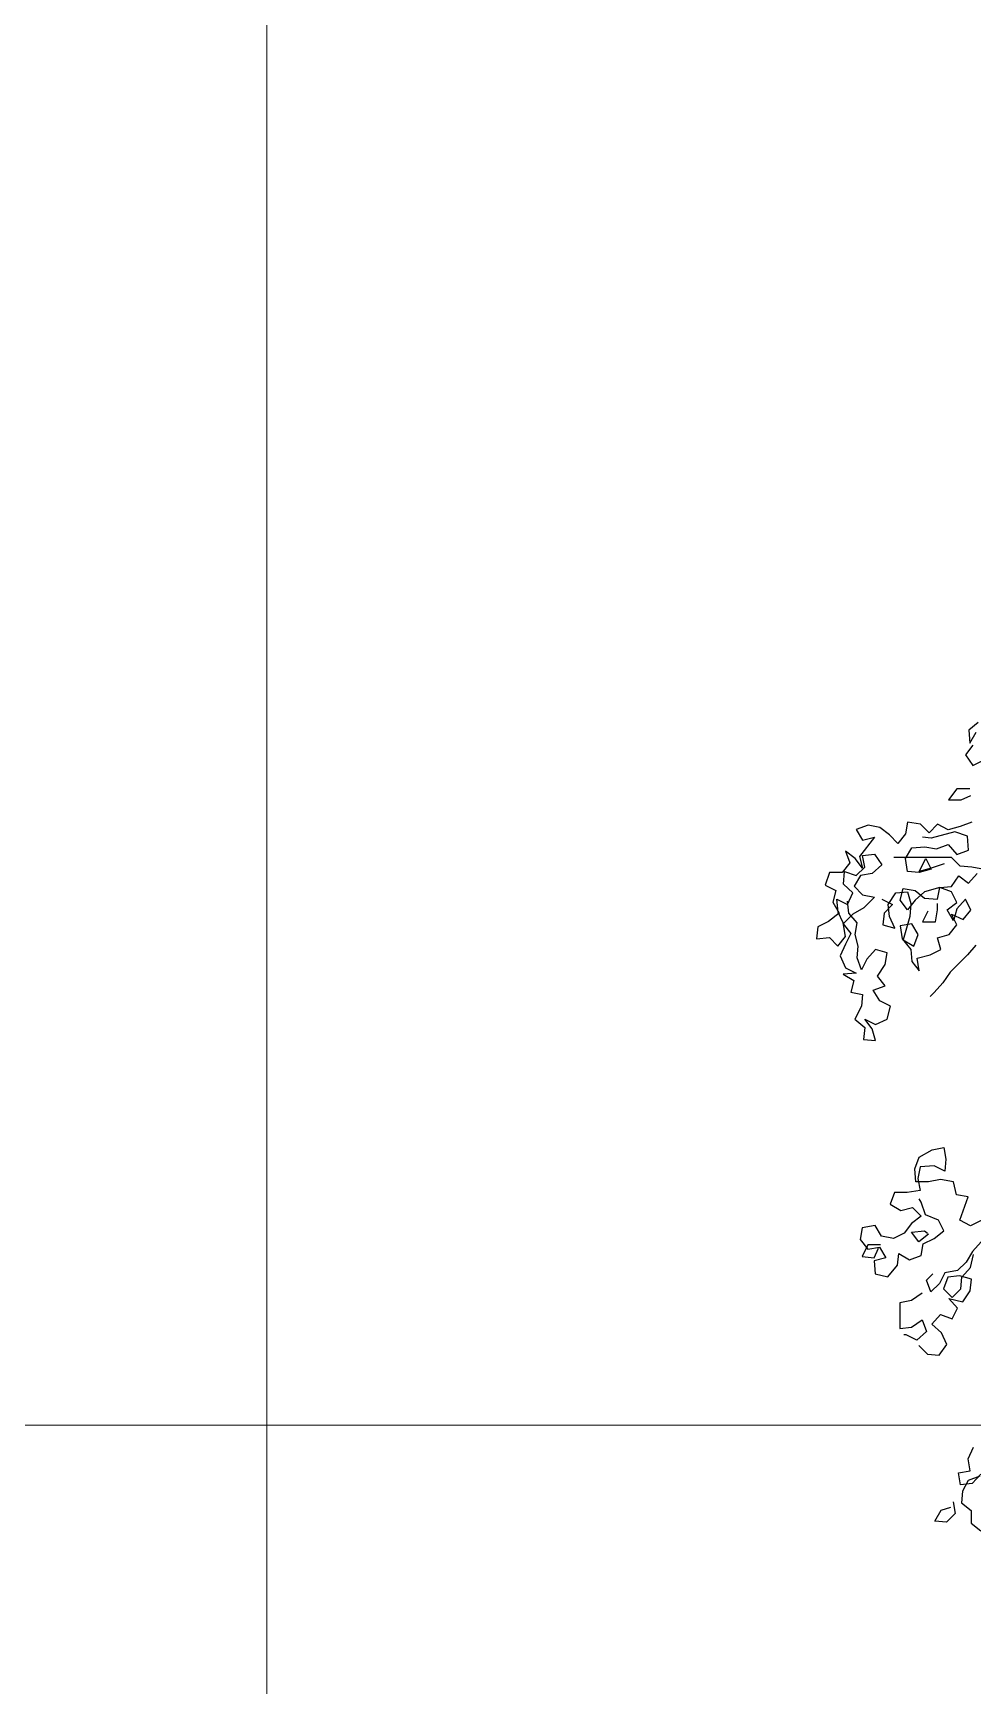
# Model space of a CAD drawing. Header units: millimetres. Extents: x 684983 to 685377, y 990360 to 990509.
# Drawn here: x 685183.662 to 685184.929, y 990437.687 to 990439.913 of the extents above; entities that cross this region are included whole.
import ezdxf

# ---------------------------------------------------------------- set-up
doc = ezdxf.new("R2010")
doc.units = ezdxf.units.MM
doc.layers.add('grid', color=8, linetype='Continuous', lineweight=9)
doc.layers.add('TEAK', color=7, linetype='Continuous')

# ---------------------------------------------------------------- blocks, each defined once
blk = doc.blocks.new('A$C25655A80')
at = {"color": 62}
for p, q in [((-0.7002, 1.7368), (-0.7088, 1.73)), ((-0.7088, 1.73), (-0.7079, 1.7185)), ((-0.7079, 1.7185), (-0.7021, 1.7281)), ((-0.705, 1.7166), (-0.7117, 1.7079)), ((-0.7117, 1.7079), (-0.705, 1.6983)), ((-0.705, 1.6983), (-0.6954, 1.7031)), ((-0.7194, 1.6772), (-0.7271, 1.6676)), ((-0.7271, 1.6676), (-0.7156, 1.6676)), ((-0.7079, 1.6772), (-0.7194, 1.6772)), ((-0.7156, 1.6676), (-0.7069, 1.6714)), ((-0.7993, 1.6446), (-0.8098, 1.6407)), ((-0.8098, 1.6407), (-0.8041, 1.6311)), ((-0.7935, 1.634), (-0.807, 1.6167)), ((-0.8041, 1.6311), (-0.7935, 1.634)), ((-0.7887, 1.6426), (-0.7993, 1.6446)), ((-0.78, 1.6359), (-0.7887, 1.6426)), ((-0.7724, 1.6282), (-0.78, 1.6359)), ((-0.7656, 1.6368), (-0.7724, 1.6282)), ((-0.7637, 1.6474), (-0.7656, 1.6368)), ((-0.7522, 1.6455), (-0.7637, 1.6474)), ((-0.7445, 1.6378), (-0.7522, 1.6455)), ((-0.7426, 1.633), (-0.7502, 1.6339)), ((-0.7368, 1.6455), (-0.7445, 1.6378)), ((-0.7214, 1.6387), (-0.7426, 1.633)), ((-0.7272, 1.6406), (-0.7368, 1.6455)), ((-0.7166, 1.6435), (-0.7272, 1.6406)), ((-0.7099, 1.6349), (-0.7214, 1.6387)), ((-0.706, 1.6474), (-0.7166, 1.6435)), ((-0.7089, 1.6224), (-0.7099, 1.6349)), ((-0.8195, 1.6215), (-0.8156, 1.6109)), ((-0.8108, 1.6148), (-0.8195, 1.6215)), ((-0.8041, 1.6176), (-0.7935, 1.6186)), ((-0.7935, 1.6186), (-0.7868, 1.609)), ((-0.7656, 1.6147), (-0.7599, 1.6243)), ((-0.7599, 1.6243), (-0.7483, 1.6253)), ((-0.7483, 1.6253), (-0.7378, 1.6234)), ((-0.7378, 1.6234), (-0.7272, 1.6272)), ((-0.7272, 1.6272), (-0.7195, 1.6185)), ((-0.7195, 1.6185), (-0.7089, 1.6224)), ((-0.8156, 1.6109), (-0.8224, 1.6023)), ((-0.8041, 1.6061), (-0.8108, 1.6148)), ((-0.8099, 1.5994), (-0.8022, 1.6071)), ((-0.807, 1.6167), (-0.8041, 1.6061)), ((-0.8022, 1.6071), (-0.8041, 1.6176)), ((-0.7868, 1.609), (-0.7955, 1.6013)), ((-0.7243, 1.6157), (-0.7762, 1.6157)), ((-0.7637, 1.6032), (-0.7656, 1.6147)), ((-0.7532, 1.6032), (-0.7474, 1.6147)), ((-0.7426, 1.6061), (-0.7532, 1.6032)), ((-0.7426, 1.6051), (-0.7532, 1.6022)), ((-0.7474, 1.6147), (-0.7426, 1.6051)), ((-0.731, 1.6099), (-0.7426, 1.6061)), ((-0.7166, 1.608), (-0.7243, 1.6157)), ((-0.706, 1.607), (-0.7166, 1.608)), ((-0.6945, 1.605), (-0.706, 1.607)), ((-0.8339, 1.6023), (-0.8378, 1.5908)), ((-0.8378, 1.5908), (-0.8282, 1.5859)), ((-0.8224, 1.6023), (-0.8339, 1.6023)), ((-0.8214, 1.5917), (-0.8204, 1.6032)), ((-0.8128, 1.584), (-0.8214, 1.5917)), ((-0.8204, 1.6032), (-0.8099, 1.5994)), ((-0.806, 1.5994), (-0.8118, 1.5898)), ((-0.8118, 1.5898), (-0.8041, 1.5821)), ((-0.7955, 1.6013), (-0.806, 1.5994)), ((-0.7532, 1.6022), (-0.7637, 1.6032)), ((-0.7349, 1.5887), (-0.7484, 1.5849)), ((-0.7368, 1.5782), (-0.7349, 1.5887)), ((-0.7349, 1.5887), (-0.7243, 1.5897)), ((-0.7243, 1.5849), (-0.7349, 1.5887)), ((-0.7243, 1.5897), (-0.7176, 1.5993)), ((-0.7176, 1.5993), (-0.7089, 1.5926)), ((-0.7089, 1.5926), (-0.7012, 1.6012)), ((-0.8282, 1.5859), (-0.831, 1.5754)), ((-0.831, 1.5754), (-0.8253, 1.5658)), ((-0.8272, 1.5783), (-0.8176, 1.5734)), ((-0.8262, 1.5667), (-0.8272, 1.5783)), ((-0.8176, 1.5734), (-0.8128, 1.584)), ((-0.8166, 1.5657), (-0.8176, 1.5763)), ((-0.8041, 1.5821), (-0.7936, 1.5801)), ((-0.7936, 1.5801), (-0.8032, 1.5705)), ((-0.7868, 1.5782), (-0.7772, 1.5734)), ((-0.7811, 1.5734), (-0.7743, 1.584)), ((-0.7743, 1.584), (-0.7637, 1.5849)), ((-0.7705, 1.5772), (-0.7676, 1.5878)), ((-0.7638, 1.5686), (-0.7705, 1.5772)), ((-0.7676, 1.5878), (-0.757, 1.5859)), ((-0.757, 1.5772), (-0.7638, 1.5686)), ((-0.7637, 1.5849), (-0.7609, 1.5743)), ((-0.7609, 1.5743), (-0.7618, 1.5628)), ((-0.757, 1.5859), (-0.7484, 1.5791)), ((-0.7484, 1.5849), (-0.757, 1.5772)), ((-0.7484, 1.5791), (-0.7368, 1.5782)), ((-0.7368, 1.5686), (-0.7368, 1.5743)), ((-0.7282, 1.5686), (-0.7195, 1.5753)), ((-0.7195, 1.5753), (-0.7243, 1.5849)), ((-0.7118, 1.5781), (-0.7195, 1.5695)), ((-0.707, 1.5685), (-0.7118, 1.5781)), ((-0.8253, 1.5658), (-0.8349, 1.5581)), ((-0.8215, 1.5571), (-0.8262, 1.5667)), ((-0.8128, 1.5648), (-0.8215, 1.5561)), ((-0.809, 1.5571), (-0.8166, 1.5657)), ((-0.8032, 1.5705), (-0.8128, 1.5648)), ((-0.7849, 1.5657), (-0.7859, 1.5551)), ((-0.7772, 1.5734), (-0.7849, 1.5657)), ((-0.7801, 1.5628), (-0.7811, 1.5734)), ((-0.7753, 1.5523), (-0.7801, 1.5628)), ((-0.7618, 1.5628), (-0.7676, 1.5417)), ((-0.7455, 1.5676), (-0.7503, 1.558)), ((-0.7388, 1.558), (-0.7368, 1.5686)), ((-0.7224, 1.5589), (-0.7282, 1.5686)), ((-0.7244, 1.5647), (-0.7138, 1.5599)), ((-0.7196, 1.5551), (-0.7244, 1.5647)), ((-0.7195, 1.5695), (-0.7224, 1.5589)), ((-0.7138, 1.5599), (-0.707, 1.5685)), ((-0.8445, 1.5533), (-0.8455, 1.5427)), ((-0.8349, 1.5581), (-0.8445, 1.5533)), ((-0.8263, 1.536), (-0.8195, 1.5446)), ((-0.8215, 1.5561), (-0.8147, 1.5475)), ((-0.8195, 1.5446), (-0.8215, 1.5571)), ((-0.8147, 1.5475), (-0.8195, 1.5379)), ((-0.8109, 1.5465), (-0.809, 1.5571)), ((-0.808, 1.5359), (-0.8109, 1.5465)), ((-0.7859, 1.5551), (-0.7753, 1.5523)), ((-0.7599, 1.5561), (-0.7705, 1.5542)), ((-0.7705, 1.5542), (-0.7686, 1.5426)), ((-0.7542, 1.5465), (-0.7599, 1.5561)), ((-0.758, 1.5359), (-0.7542, 1.5465)), ((-0.7503, 1.558), (-0.7388, 1.558)), ((-0.7369, 1.5436), (-0.7263, 1.5464)), ((-0.7263, 1.5464), (-0.7196, 1.5551)), ((-0.8455, 1.5427), (-0.834, 1.5437)), ((-0.834, 1.5437), (-0.8263, 1.536)), ((-0.8195, 1.5379), (-0.8244, 1.5273)), ((-0.809, 1.5254), (-0.808, 1.5359)), ((-0.7926, 1.533), (-0.8003, 1.5244)), ((-0.7821, 1.5301), (-0.7926, 1.533)), ((-0.784, 1.5196), (-0.7821, 1.5301)), ((-0.7686, 1.5426), (-0.7609, 1.533)), ((-0.7676, 1.5417), (-0.758, 1.5359)), ((-0.7609, 1.533), (-0.76, 1.5224)), ((-0.7436, 1.5282), (-0.734, 1.533)), ((-0.734, 1.533), (-0.7369, 1.5436)), ((-0.7023, 1.5368), (-0.71, 1.5282)), ((-0.8244, 1.5273), (-0.8196, 1.5167)), ((-0.8196, 1.5167), (-0.81, 1.5119)), ((-0.8051, 1.5148), (-0.809, 1.5254)), ((-0.8003, 1.5244), (-0.8051, 1.5148)), ((-0.7907, 1.509), (-0.784, 1.5196)), ((-0.76, 1.5224), (-0.7532, 1.5138)), ((-0.7551, 1.5253), (-0.7436, 1.5282)), ((-0.7532, 1.5138), (-0.7551, 1.5253)), ((-0.71, 1.5282), (-0.7254, 1.5128)), ((-0.81, 1.5119), (-0.8215, 1.511)), ((-0.8215, 1.511), (-0.8119, 1.5052)), ((-0.8119, 1.5052), (-0.8148, 1.4946)), ((-0.7946, 1.4965), (-0.784, 1.5003)), ((-0.784, 1.5003), (-0.7907, 1.509)), ((-0.7321, 1.5032), (-0.7398, 1.4945)), ((-0.7254, 1.5128), (-0.7321, 1.5032)), ((-0.8148, 1.4946), (-0.8042, 1.4927)), ((-0.8042, 1.4927), (-0.8052, 1.4821)), ((-0.7888, 1.4869), (-0.7946, 1.4965)), ((-0.7792, 1.4821), (-0.7888, 1.4869)), ((-0.7398, 1.4945), (-0.7436, 1.4907)), ((-0.8052, 1.4821), (-0.811, 1.4706)), ((-0.811, 1.4706), (-0.8023, 1.4629)), ((-0.8023, 1.4706), (-0.7927, 1.4657)), ((-0.7956, 1.4619), (-0.8023, 1.4706)), ((-0.7927, 1.4657), (-0.7821, 1.4705)), ((-0.7821, 1.4705), (-0.7792, 1.4821)), ((-0.8023, 1.4629), (-0.8033, 1.4523)), ((-0.7927, 1.4513), (-0.7956, 1.4619)), ((-0.8033, 1.4523), (-0.7927, 1.4513)), ((-0.7534, 1.3465), (-0.7418, 1.3532)), ((-0.7418, 1.3532), (-0.7313, 1.3551)), ((-0.7313, 1.3551), (-0.7294, 1.3446)), ((-0.7572, 1.3359), (-0.7534, 1.3465)), ((-0.7524, 1.3379), (-0.7544, 1.3273)), ((-0.7399, 1.3388), (-0.7524, 1.3379)), ((-0.7303, 1.334), (-0.7399, 1.3388)), ((-0.7294, 1.3446), (-0.7303, 1.334)), ((-0.7563, 1.3244), (-0.7572, 1.3359)), ((-0.7448, 1.3244), (-0.7563, 1.3244)), ((-0.7544, 1.3273), (-0.7525, 1.3167)), ((-0.7342, 1.3263), (-0.7448, 1.3244)), ((-0.7226, 1.3244), (-0.7342, 1.3263)), ((-0.7198, 1.3128), (-0.7226, 1.3244)), ((-0.7755, 1.3148), (-0.7794, 1.3042)), ((-0.764, 1.3148), (-0.7755, 1.3148)), ((-0.7525, 1.3167), (-0.764, 1.3148)), ((-0.7515, 1.3061), (-0.7534, 1.309)), ((-0.7092, 1.3109), (-0.7198, 1.3128)), ((-0.7169, 1.2898), (-0.7092, 1.3109)), ((-0.7794, 1.3042), (-0.7698, 1.2985)), ((-0.7698, 1.2985), (-0.7592, 1.3013)), ((-0.7515, 1.2936), (-0.7602, 1.2869)), ((-0.7592, 1.3013), (-0.7515, 1.2936)), ((-0.7477, 1.2946), (-0.7515, 1.3061)), ((-0.7361, 1.2898), (-0.7477, 1.2946)), ((-0.8044, 1.2831), (-0.8063, 1.2725)), ((-0.7929, 1.285), (-0.8044, 1.2831)), ((-0.7871, 1.2754), (-0.7929, 1.285)), ((-0.7669, 1.2783), (-0.7765, 1.2735)), ((-0.7602, 1.2869), (-0.7669, 1.2783)), ((-0.7602, 1.2792), (-0.7486, 1.2802)), ((-0.7535, 1.2706), (-0.7602, 1.2792)), ((-0.7448, 1.2773), (-0.7535, 1.2706)), ((-0.7486, 1.2802), (-0.7458, 1.2783)), ((-0.74, 1.2734), (-0.7313, 1.2802)), ((-0.7313, 1.2802), (-0.7361, 1.2898)), ((-0.7073, 1.2849), (-0.7169, 1.2898)), ((-0.6977, 1.2897), (-0.7073, 1.2849)), ((-0.8063, 1.2725), (-0.7996, 1.2639)), ((-0.7996, 1.2677), (-0.8044, 1.2572)), ((-0.7881, 1.2677), (-0.7996, 1.2677)), ((-0.7996, 1.2639), (-0.789, 1.2658)), ((-0.7938, 1.2562), (-0.79, 1.2648)), ((-0.789, 1.2658), (-0.7833, 1.2562)), ((-0.7765, 1.2735), (-0.7871, 1.2754)), ((-0.7515, 1.2581), (-0.7496, 1.2686)), ((-0.7496, 1.2686), (-0.74, 1.2734)), ((-0.6977, 1.2705), (-0.7054, 1.2619)), ((-0.8044, 1.2572), (-0.7938, 1.2562)), ((-0.7833, 1.2562), (-0.7938, 1.2533)), ((-0.7938, 1.2533), (-0.7929, 1.2418)), ((-0.7814, 1.2389), (-0.7727, 1.2494)), ((-0.7727, 1.2494), (-0.7717, 1.26)), ((-0.7717, 1.26), (-0.7621, 1.2542)), ((-0.7621, 1.2542), (-0.7515, 1.2581)), ((-0.7112, 1.2523), (-0.7189, 1.2446)), ((-0.715, 1.2388), (-0.7073, 1.2475)), ((-0.7054, 1.2619), (-0.7112, 1.2523)), ((-0.7073, 1.2475), (-0.7044, 1.259)), ((-0.7929, 1.2418), (-0.7814, 1.2389)), ((-0.7468, 1.236), (-0.741, 1.2417)), ((-0.7429, 1.2254), (-0.7468, 1.236)), ((-0.7352, 1.2331), (-0.7429, 1.2254)), ((-0.7304, 1.2427), (-0.7352, 1.2331)), ((-0.7275, 1.2388), (-0.7314, 1.2283)), ((-0.7189, 1.2446), (-0.7304, 1.2427)), ((-0.717, 1.2398), (-0.7275, 1.2388)), ((-0.7064, 1.2369), (-0.717, 1.2398)), ((-0.716, 1.2282), (-0.715, 1.2388)), ((-0.7074, 1.2263), (-0.7064, 1.2369)), ((-0.7602, 1.2177), (-0.7708, 1.2158)), ((-0.7506, 1.2244), (-0.7602, 1.2177)), ((-0.7314, 1.2283), (-0.7237, 1.2206)), ((-0.7266, 1.2196), (-0.7141, 1.2167)), ((-0.7189, 1.2109), (-0.7266, 1.2196)), ((-0.7237, 1.2206), (-0.716, 1.2282)), ((-0.7141, 1.2167), (-0.7074, 1.2263)), ((-0.7708, 1.2158), (-0.7708, 1.1927)), ((-0.742, 1.1965), (-0.7343, 1.2052)), ((-0.7343, 1.2052), (-0.7237, 1.2013)), ((-0.7237, 1.2013), (-0.7189, 1.2109)), ((-0.7708, 1.1927), (-0.7603, 1.1937)), ((-0.7603, 1.1937), (-0.7506, 1.2004)), ((-0.7468, 1.1898), (-0.7555, 1.1821)), ((-0.7506, 1.2004), (-0.7468, 1.1898)), ((-0.7333, 1.1888), (-0.742, 1.1965)), ((-0.7285, 1.1783), (-0.7333, 1.1888)), ((-0.7651, 1.1869), (-0.767, 1.1869)), ((-0.7555, 1.1821), (-0.7651, 1.1869)), ((-0.7535, 1.1773), (-0.7459, 1.1696)), ((-0.7353, 1.1687), (-0.7285, 1.1783)), ((-0.7459, 1.1696), (-0.7353, 1.1687)), ((-0.7094, 1.0754), (-0.7046, 1.086)), ((-0.7075, 1.0648), (-0.7094, 1.0754)), ((-0.7181, 1.0629), (-0.7075, 1.0648)), ((-0.7162, 1.0523), (-0.7181, 1.0629)), ((-0.7094, 1.0562), (-0.7143, 1.0466)), ((-0.6989, 1.06), (-0.7094, 1.0562)), ((-0.6979, 1.0619), (-0.7056, 1.0533)), ((-0.7056, 1.0533), (-0.7162, 1.0523)), ((-0.7143, 1.0466), (-0.7152, 1.036)), ((-0.7393, 1.0197), (-0.7335, 1.0293)), ((-0.7335, 1.0293), (-0.7248, 1.0321)), ((-0.721, 1.0264), (-0.7287, 1.0187)), ((-0.7229, 1.0369), (-0.721, 1.0264)), ((-0.7152, 1.036), (-0.7066, 1.0292)), ((-0.7066, 1.0292), (-0.7066, 1.0177)), ((-0.7287, 1.0187), (-0.7393, 1.0197)), ((-0.7066, 1.0177), (-0.6979, 1.011))]:
    blk.add_line(p, q, dxfattribs=at)
blk = doc.blocks.new('TR')
blk.add_blockref('A$C25655A80', (0.0192, 0.0148, 1.3453))

msp = doc.modelspace()

# ---------------------------------------------------------------- linework, layer by layer
at = {"layer": 'grid'}
for p, q in [((685183.9771, 990509.1548), (685183.9771, 990370.8996)), ((685221.1591, 990438.0381), (685118.727, 990438.0381))]:
    msp.add_line(p, q, dxfattribs=at)

# ---------------------------------------------------------------- block references
at = {"layer": 'TEAK', "xscale": 1.5, "yscale": 1.5, "zscale": 1.5}
msp.add_blockref('TR', (685185.9575, 990436.357, 98.641), dxfattribs=at)

doc.saveas('drawing.dxf')
